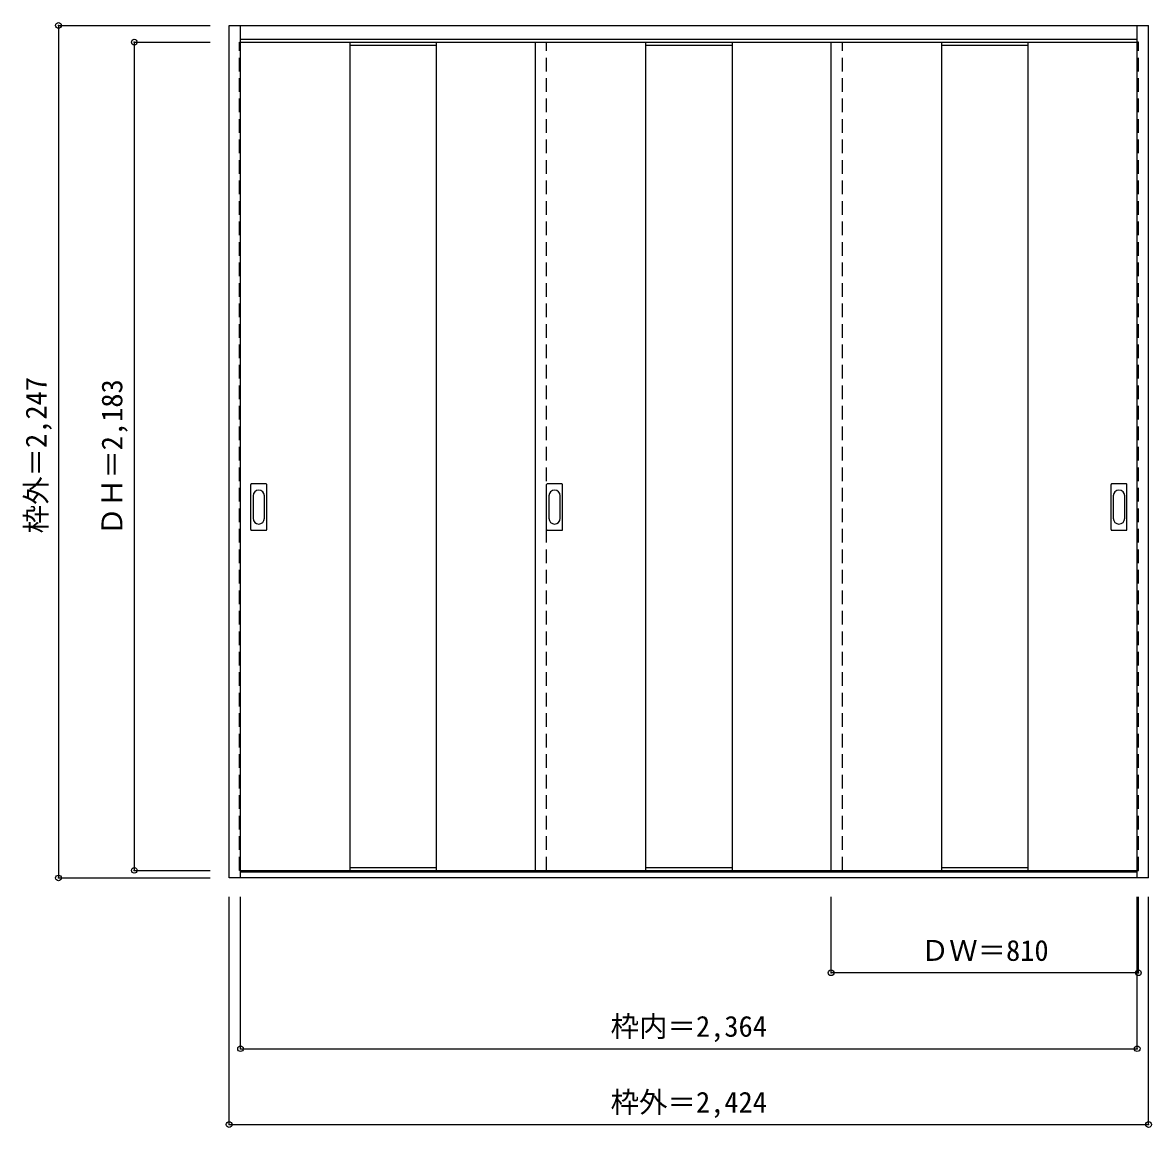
# Model space of a CAD drawing. Units: millimetres, scale not verified. Extents: x -1576 to 1401, y -1447 to 1465.
import ezdxf
from ezdxf.enums import TextEntityAlignment as Align

# ---------------------------------------------------------------- set-up
doc = ezdxf.new("R2010")
doc.units = ezdxf.units.MM
doc.header["$LTSCALE"] = 30
doc.header["$PDMODE"] = 32
doc.header["$PDSIZE"] = 15
doc.linetypes.add('DASHED1', pattern=[1.8, 1.2, -0.6])
doc.layers.add('0-0', color=3, linetype='Continuous')
doc.layers.add('0-1_寸法', color=7, linetype='Continuous')
doc.styles.add('ＭＳ ゴシック', font='')
doc.styles.get('ＭＳ ゴシック').set_extended_font_data('MS Gothic')

msp = doc.modelspace()

# ---------------------------------------------------------------- linework, layer by layer
at = {"layer": '0-0'}
for p, q in [((-1030.96, 1457.45), (1393.04, 1457.45)), ((-1030.96, -789.55), (-1030.96, 1457.45)), ((-1000.96, -789.55), (-1000.96, 1457.45)), ((1363.04, -789.55), (1363.04, 1457.45)), ((1393.04, -789.55), (1393.04, 1457.45)), ((-1000.96, 1421.45), (1363.04, 1421.45)), ((-1000.96, 1413.45), (1363.04, 1413.45)), ((-712.96, 1413.45), (-712.96, -769.55)), ((-484.96, 1413.45), (-484.96, -769.55)), ((-223.96, 1413.45), (-223.96, -769.55)), ((67.04, 1413.45), (67.04, -769.55)), ((295.04, 1413.45), (295.04, -769.55)), ((556.04, -769.55), (556.04, 1413.45)), ((847.04, 1413.45), (847.04, -769.55)), ((1075.04, 1413.45), (1075.04, -769.55)), ((-973.96, 128.45), (-973.96, 247.45)), ((-933.46, 248.95), (-972.46, 248.95)), ((-931.96, 128.45), (-931.96, 247.45)), ((-193.96, 128.45), (-193.96, 247.45)), ((-153.46, 248.95), (-192.46, 248.95)), ((-151.96, 128.45), (-151.96, 247.45)), ((1294.04, 128.45), (1294.04, 247.45)), ((1334.54, 248.95), (1295.54, 248.95)), ((1336.04, 128.45), (1336.04, 247.45)), ((-972.46, 126.95), (-933.46, 126.95)), ((-192.46, 126.95), (-153.46, 126.95)), ((1295.54, 126.95), (1334.54, 126.95)), ((-1000.96, -769.55), (1363.04, -769.55)), ((1393.04, -789.55), (-1030.96, -789.55)), ((1363.04, -774.55), (-1000.96, -774.55))]:
    msp.add_line(p, q, dxfattribs=at)
at = {"layer": '0-0', "color": 4, "linetype": 'DASHED1'}
for p, q in [((-1003.96, -769.55), (-1003.96, 1413.45)), ((-1003.96, 1413.45), (-1000.96, 1413.45)), ((-193.96, -769.55), (-193.96, 1413.45)), ((586.04, -769.55), (586.04, 1413.45)), ((-1000.96, -769.55), (-1003.96, -769.55)), ((1363.04, -769.55), (1366.04, -769.55))]:
    msp.add_line(p, q, dxfattribs=at)
at = {"layer": '0-0', "color": 7}
for p, q in [((-712.96, 1405.45), (-484.96, 1405.45)), ((67.04, 1405.45), (295.04, 1405.45)), ((847.04, 1405.45), (1075.04, 1405.45)), ((-967.96, 217.55), (-967.96, 158.35)), ((-937.96, 158.35), (-937.96, 217.55)), ((-187.96, 217.55), (-187.96, 158.35)), ((-157.96, 158.35), (-157.96, 217.55)), ((1300.04, 217.55), (1300.04, 158.35)), ((1330.04, 158.35), (1330.04, 217.55)), ((-712.96, -761.55), (-484.96, -761.55)), ((67.04, -761.55), (295.04, -761.55)), ((847.04, -761.55), (1075.04, -761.55))]:
    msp.add_line(p, q, dxfattribs=at)
at = {"layer": '0-0', "color": 4, "linetype": 'DASHED1'}
msp.add_lwpolyline([(1366.04, -769.55), (1366.04, 1413.45), (1363.04, 1413.45)], dxfattribs=at)
at = {"layer": '0-0'}
for centre, start, end in [((-972.46, 247.45), 90, 180), ((-933.46, 247.45), 0, 90), ((-192.46, 247.45), 90, 180), ((-153.46, 247.45), 0, 90), ((1295.54, 247.45), 90, 180), ((1334.54, 247.45), 0, 90), ((-972.46, 128.45), 180, 270), ((-933.46, 128.45), 270, 0), ((-192.46, 128.45), 180, 270), ((-153.46, 128.45), 270, 0), ((1295.54, 128.45), 180, 270), ((1334.54, 128.45), 270, 0)]:
    msp.add_arc(centre, 1.5, start, end, dxfattribs=at)
at = {"layer": '0-0', "color": 7}
for centre, start, end in [((-952.96, 217.55), 0, 180), ((-172.96, 217.55), 0, 180), ((1315.04, 217.55), 0, 180), ((-952.96, 158.35), 180, 0), ((-172.96, 158.35), 180, 0), ((1315.04, 158.35), 180, 0)]:
    msp.add_arc(centre, 15, start, end, dxfattribs=at)
at = {"layer": '0-1_寸法', "color": 4}
for p, q in [((-1480.96, 1457.45), (-1080.96, 1457.45)), ((-1480.96, 1457.45), (-1480.96, -789.55)), ((-1280.96, 1413.45), (-1280.96, -769.55)), ((-1280.96, 1413.45), (-1080.96, 1413.45)), ((-1280.96, -769.55), (-1080.96, -769.55)), ((-1480.96, -789.55), (-1080.96, -789.55)), ((-1030.96, -1439.55), (-1030.96, -839.55)), ((-1000.96, -1239.55), (-1000.96, -839.55)), ((556.04, -1039.55), (556.04, -839.55)), ((1366.04, -1039.55), (1366.04, -839.55)), ((1366.04, -1039.55), (556.04, -1039.55))]:
    msp.add_line(p, q, dxfattribs=at)
for points in [[(-1030.96, -1439.55), (1393.04, -1439.55), (1393.04, -839.55)], [(-1000.96, -1239.55), (1363.04, -1239.55), (1363.04, -839.55)]]:
    msp.add_lwpolyline(points, dxfattribs=at)
at = {"layer": '0-1_寸法'}
for p in [(-1480.96, 1457.45), (-1280.96, 1413.45), (-1280.96, -769.55), (-1480.96, -789.55), (556.04, -1039.55), (1366.04, -1039.55), (-1000.96, -1239.55), (1363.04, -1239.55), (-1030.96, -1439.55), (1393.04, -1439.55)]:
    msp.add_point(p, dxfattribs=at)

# ---------------------------------------------------------------- texts
at = {"layer": '0-1_寸法', "style": 'ＭＳ ゴシック'}
for s, p in [('枠外＝2,247', (-1495.96, 118.7)), ('ＤＨ＝2,183', (-1295.96, 112.7))]:
    msp.add_text(s, height=54.99, rotation=90, dxfattribs=at).set_placement(p, align=Align.BOTTOM_LEFT)
for s, p in [('ＤＷ＝810', (792.29, -1024.55)), ('枠内＝2,364', (-25.21, -1224.55)), ('枠外＝2,424', (-25.21, -1424.55))]:
    msp.add_text(s, height=54.99, dxfattribs=at).set_placement(p, align=Align.BOTTOM_LEFT)

doc.saveas('drawing.dxf')
